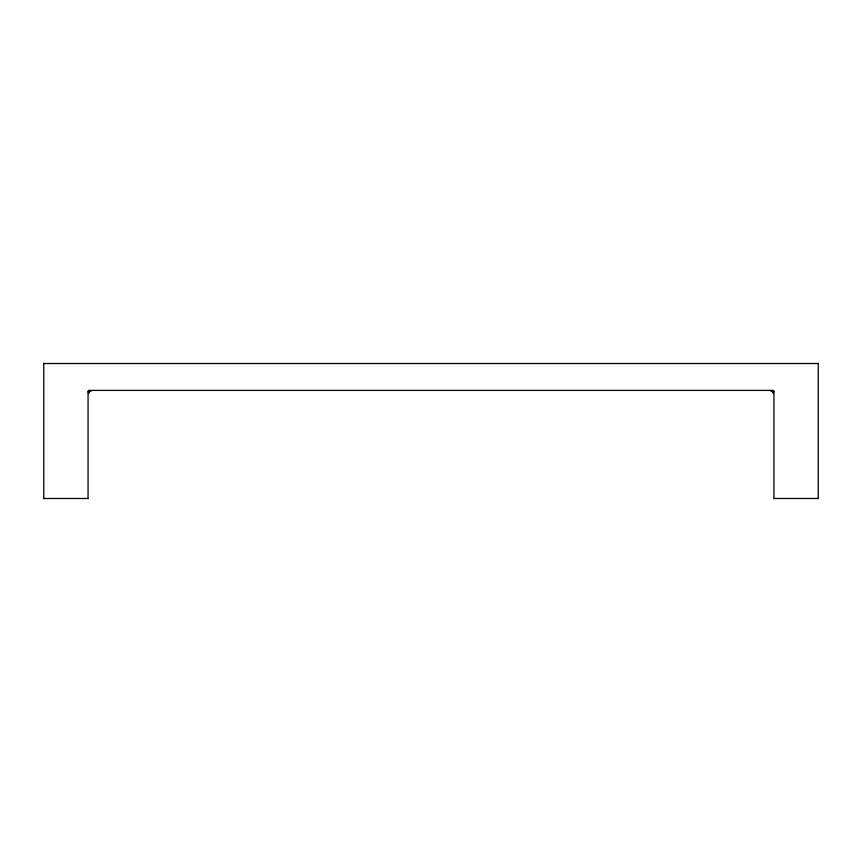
<?xml version="1.0" encoding="UTF-8"?>
<svg xmlns="http://www.w3.org/2000/svg" width="862" height="862" viewBox="0 0 862 862"><rect width="100%" height="100%" fill="white"/><g stroke="black" fill="none" stroke-linecap="round" stroke-linejoin="round"><path stroke-width="1.29" d="M43.768 363.214L43.768 498.786M88.064 498.786L88.064 391.068L88.732 393.352L89.4 391.736L91.016 391.068L88.732 390.4L773.268 390.4L770.984 391.068L772.6 391.736L773.268 393.352L773.936 391.068L773.936 498.786M818.232 498.786L818.232 363.214M772.6 391.736L773.268 391.068M44.059 363.516L817.941 363.516M87.773 498.484L44.07 498.484M817.941 498.484L774.227 498.484M88.732 391.068L89.4 391.736"/></g></svg>
